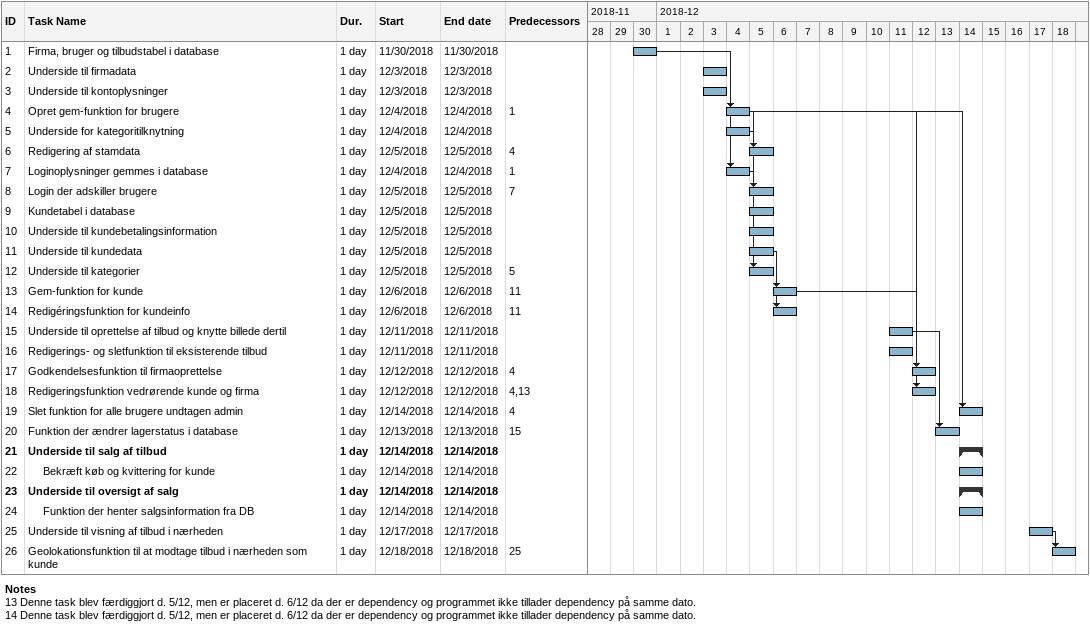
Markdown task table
| ID | Level | Task | Duration | Start | Finish | Predecessors |
|---|---|---|---|---|---|---|
| 1 | 1 | Firma, bruger og tilbudstabel i database | 1d | 2018-11-30 | 2018-11-30 |  |
| 2 | 1 | Underside til firmadata | 1d | 2018-12-03 | 2018-12-03 |  |
| 3 | 1 | Underside til kontoplysninger | 1d | 2018-12-03 | 2018-12-03 |  |
| 4 | 1 | Opret gem-funktion for brugere | 1d | 2018-12-04 | 2018-12-04 | 1 |
| 5 | 1 | Underside for kategoritilknytning | 1d | 2018-12-04 | 2018-12-04 |  |
| 6 | 1 | Redigering af stamdata | 1d | 2018-12-05 | 2018-12-05 | 4 |
| 7 | 1 | Loginoplysninger gemmes i database | 1d | 2018-12-04 | 2018-12-04 | 1 |
| 8 | 1 | Login der adskiller brugere | 1d | 2018-12-05 | 2018-12-05 | 7 |
| 9 | 1 | Kundetabel i database | 1d | 2018-12-05 | 2018-12-05 |  |
| 10 | 1 | Underside til kundebetalingsinformation | 1d | 2018-12-05 | 2018-12-05 |  |
| 11 | 1 | Underside til kundedata | 1d | 2018-12-05 | 2018-12-05 |  |
| 12 | 1 | Underside til kategorier | 1d | 2018-12-05 | 2018-12-05 | 5 |
| 13 | 1 | Gem-funktion for kunde | 1d | 2018-12-06 | 2018-12-06 | 11 |
| 14 | 1 | Redigéringsfunktion for kundeinfo | 1d | 2018-12-06 | 2018-12-06 | 11 |
| 15 | 1 | Underside til oprettelse af tilbud og knytte billede dertil | 1d | 2018-12-11 | 2018-12-11 |  |
| 16 | 1 | Redigerings- og sletfunktion til eksisterende tilbud | 1d | 2018-12-11 | 2018-12-11 |  |
| 17 | 1 | Godkendelsesfunktion til firmaoprettelse | 1d | 2018-12-12 | 2018-12-12 | 4 |
| 18 | 1 | Redigeringsfunktion vedrørende kunde og firma | 1d | 2018-12-12 | 2018-12-12 | 4, 13 |
| 19 | 1 | Slet funktion for alle brugere undtagen admin | 1d | 2018-12-14 | 2018-12-14 | 4 |
| 20 | 1 | Funktion der ændrer lagerstatus i database | 1d | 2018-12-13 | 2018-12-13 | 15 |
| 21 | 1 | **Underside til salg af tilbud** | 1d | 2018-12-14 | 2018-12-14 |  |
| 22 | 2 | Bekræft køb og kvittering for kunde | 1d | 2018-12-14 | 2018-12-14 |  |
| 23 | 1 | **Underside til oversigt af salg** | 1d | 2018-12-14 | 2018-12-14 |  |
| 24 | 2 | Funktion der henter salgsinformation fra DB | 1d | 2018-12-14 | 2018-12-14 |  |
| 25 | 1 | Underside til visning af tilbud i nærheden | 1d | 2018-12-17 | 2018-12-17 |  |
| 26 | 1 | Geolokationsfunktion til at modtage tilbud i nærheden som kunde | 1d | 2018-12-18 | 2018-12-18 | 25 |

Notes
- 13: Denne task blev færdiggjort d. 5/12, men er placeret d. 6/12 da der er dependency og programmet ikke tillader dependency på samme dato.
- 14: Denne task blev færdiggjort d. 5/12, men er placeret d. 6/12 da der er dependency og programmet ikke tillader dependency på samme dato.
